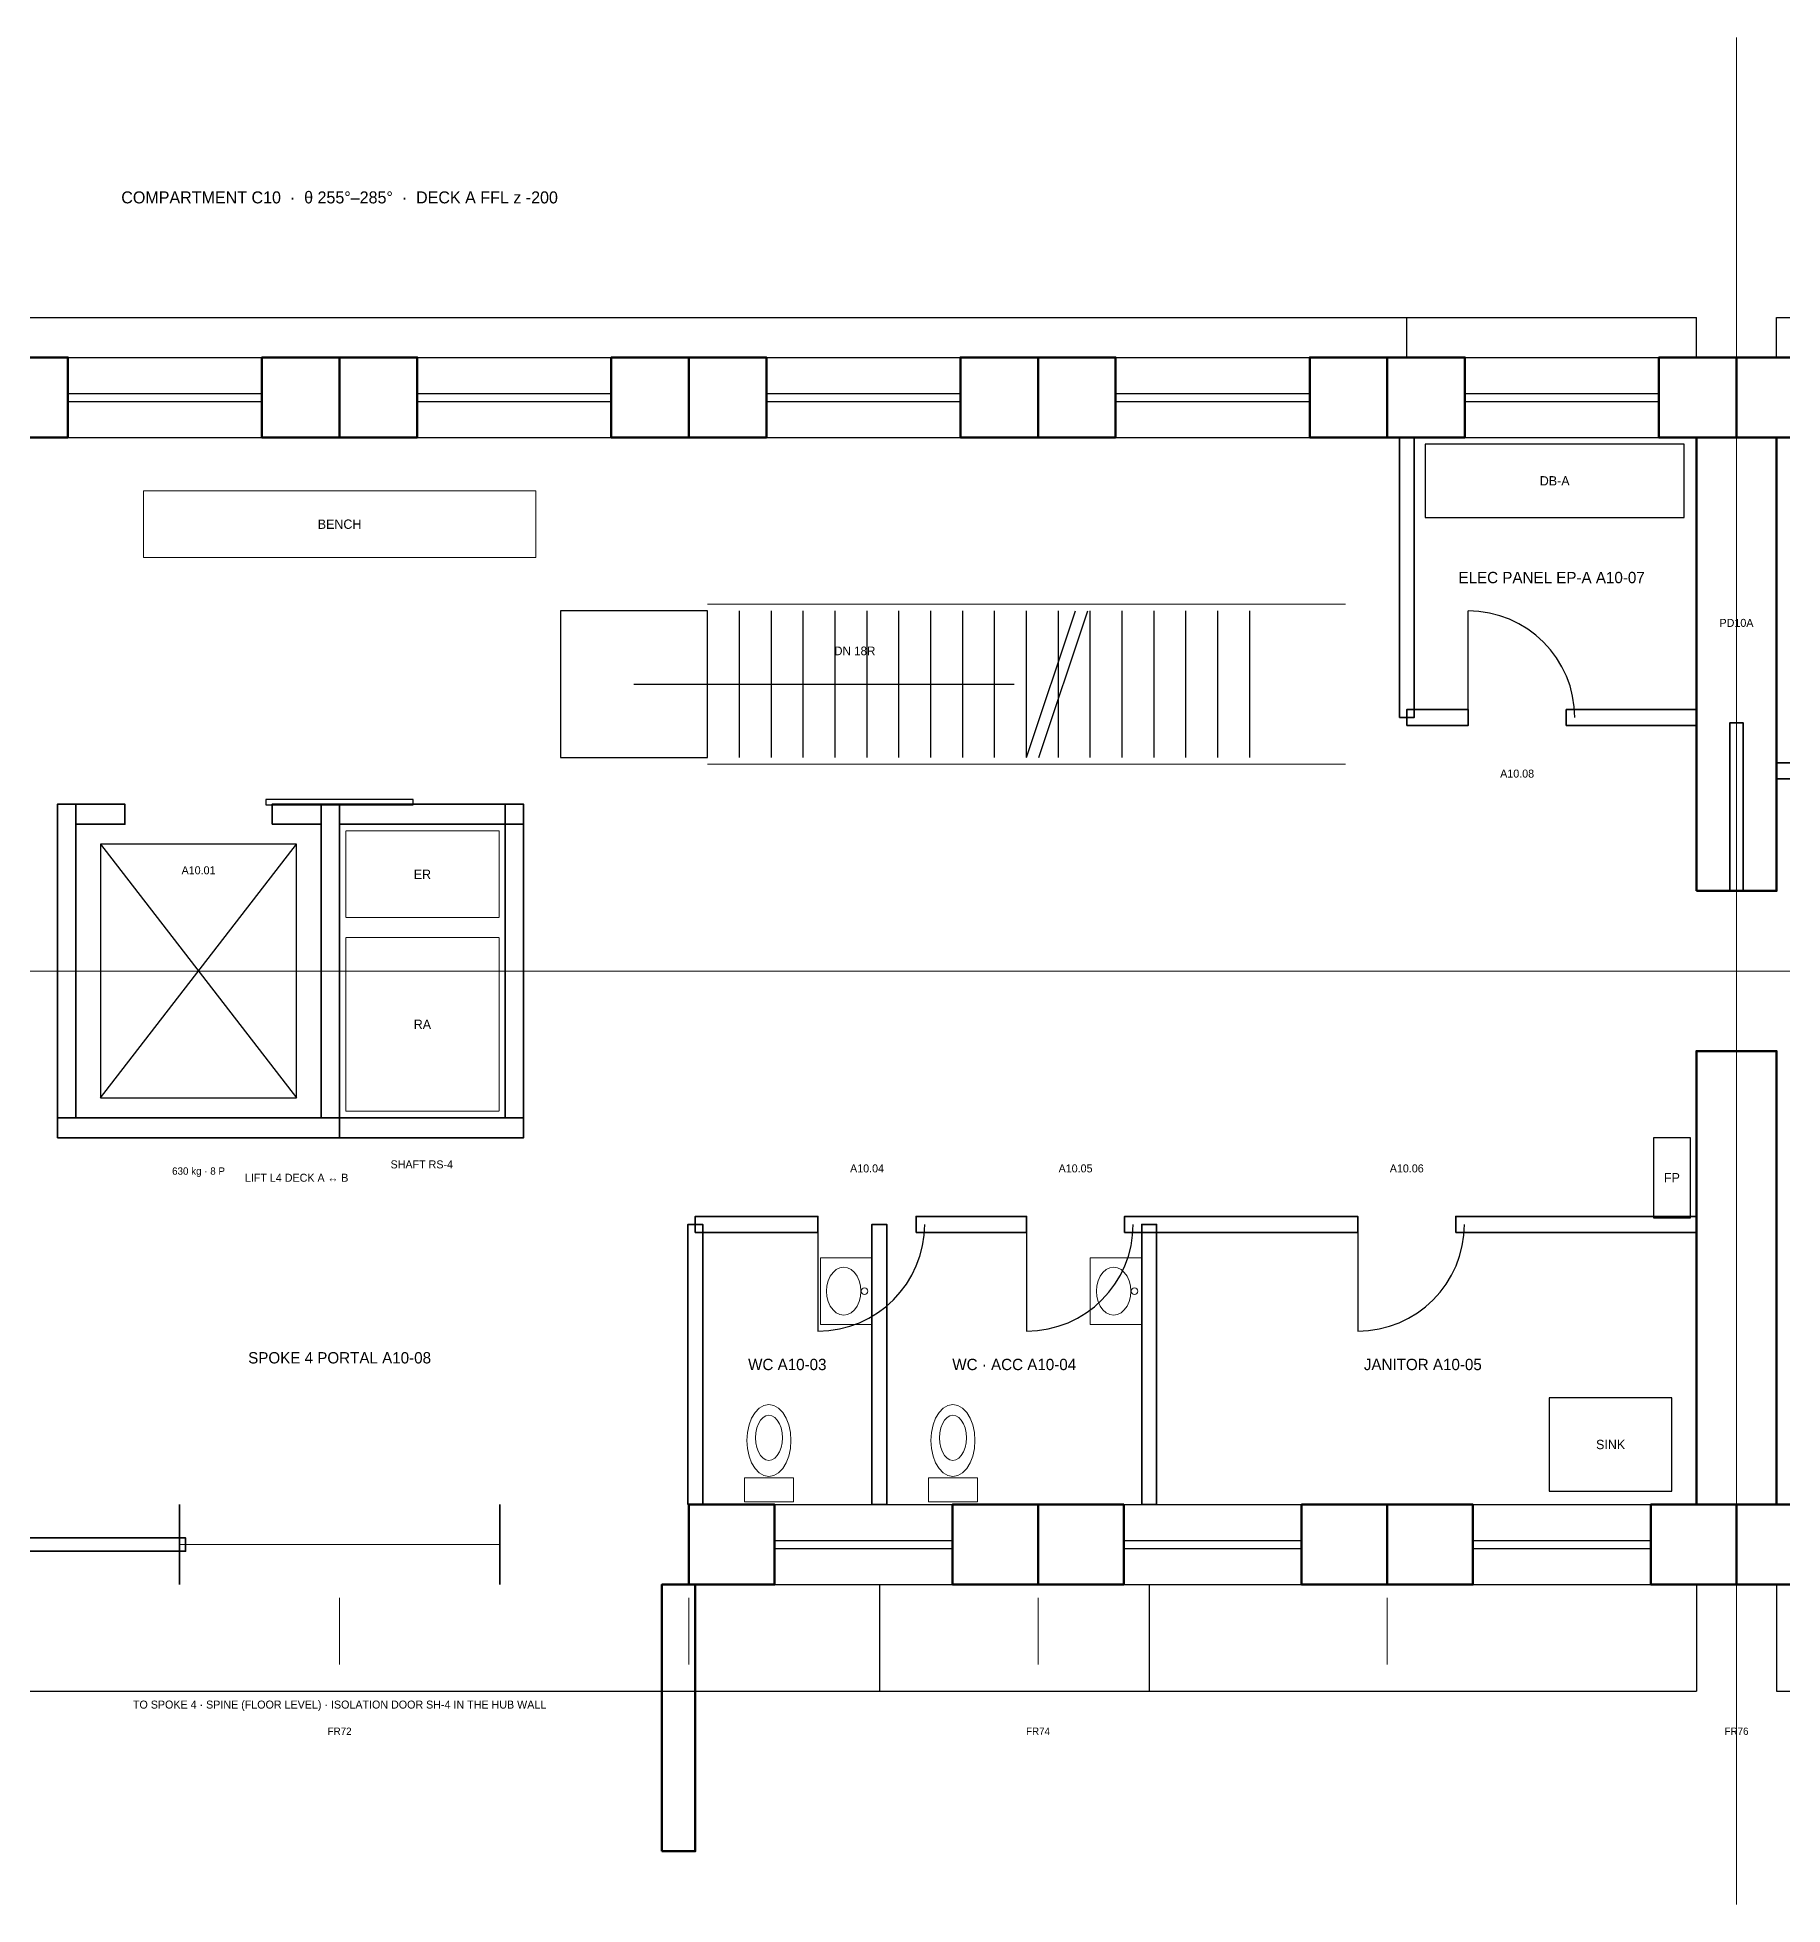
# Model space of a CAD drawing. Header units: millimetres. Extents: x 0 to 254927, y -7000 to 7000.
# Drawn here: x 198502 to 211585, y -7000 to 7000 of the extents above; entities that cross this region are included whole.
import ezdxf
from ezdxf.enums import TextEntityAlignment as Align

# ---------------------------------------------------------------- set-up
doc = ezdxf.new("R2010")
doc.units = ezdxf.units.MM
doc.linetypes.add('CENTER', pattern=[5.08, 3.175, -0.635, 0.635, -0.635])
doc.linetypes.add('DASHED', pattern=[1.524, 1.27, -0.254])
for name, color, linetype, lineweight in [('A-ANNO-DIMS', 2, 'CONTINUOUS', 18), ('A-ANNO-NOTE', 7, 'CONTINUOUS', 18), ('A-ANNO-TEXT', 7, 'CONTINUOUS', 25), ('A-CNTR', 9, 'CENTER', 13), ('A-DOOR', 3, 'CONTINUOUS', 25), ('A-DOOR-PRES', 1, 'CONTINUOUS', 35), ('A-EQPM', 30, 'CONTINUOUS', 25), ('A-EQPM-HIDN', 30, 'DASHED', 18), ('A-FLOR-STRS', 2, 'CONTINUOUS', 25), ('A-FURN', 8, 'CONTINUOUS', 18), ('A-GLAZ', 5, 'CONTINUOUS', 25), ('A-GRID', 9, 'CENTER', 18), ('A-HIDN', 8, 'DASHED', 18), ('A-WALL', 7, 'CONTINUOUS', 35), ('A-WALL-BHD', 7, 'CONTINUOUS', 50), ('A-WALL-PRHU', 7, 'CONTINUOUS', 70), ('A-WALL-SHFT', 7, 'CONTINUOUS', 35)]:
    doc.layers.add(name, color=color, linetype=linetype, lineweight=lineweight)
doc.styles.add('OpenSansCondensed-Light', font='OpenSansCondensed-Light.ttf')
doc.dimstyles.new('EZDXF', dxfattribs={"dimtxt": 0.25, "dimasz": 0.175, "dimexe": 0.375, "dimexo": 0.125, "dimgap": 0.1, "dimtad": 1, "dimlfac": 100, "dimzin": 12, "dimdsep": 46, "dimtxsty": 'OpenSansCondensed-Light', "dimblk": 'ARCHTICK', "dimcen": 2.5, "dimazin": 3, "dimtfac": 0.5, "dimtmove": 2, "dimatfit": 3})

# ---------------------------------------------------------------- blocks, each defined once
blk = doc.blocks.new('_ARCHTICK')
at = {"color": 0, "linetype": 'BYBLOCK', "const_width": 0.15}
blk.add_lwpolyline([(-0.5, -0.5), (0.5, 0.5)], dxfattribs=at)

msp = doc.modelspace()

# ---------------------------------------------------------------- linework, layer by layer
at = {"layer": 'A-ANNO-DIMS'}
for p, q in [((200767.53473, -4700), (200767.53473, -5200)), ((203385.52861, -4700), (203385.52861, -5200)), ((206003.52248, -4700), (206003.52248, -5200)), ((208621.51636, -4700), (208621.51636, -5200)), ((211239.51024, -4700), (211239.51024, -5200)), ((211239.51024, -4700), (211239.51024, -5200))]:
    msp.add_line(p, q, dxfattribs=at)
at = {"layer": 'A-CNTR'}
msp.add_line((0, 0), (254927.41229, 0), dxfattribs=at)
at = {"layer": 'A-DOOR'}
for p, q in [((209227.32271, 1900), (209227.32271, 2700)), ((199158.33593, 1115), (199158.33593, 1235)), ((200261.78653, 1115), (200261.78653, 1235)), ((204353.7492, -1900), (204353.7492, -2700)), ((205916.97089, -1900), (205916.97089, -2700)), ((208399.73476, -1900), (208399.73476, -2700))]:
    msp.add_line(p, q, dxfattribs=at)
msp.add_lwpolyline([(200215.80942, 1245), (201319.26003, 1245), (201319.26003, 1285), (200215.80942, 1285)], close=True, dxfattribs=at)
for centre, start, end in [((209227.32271, 1900), 0, 90), ((204353.7492, -1900), -90, 0), ((205916.97089, -1900), -90, 0), ((208399.73476, -1900), -90, 0)]:
    msp.add_arc(centre, 800, start, end, dxfattribs=at)
at = {"layer": 'A-DOOR-PRES'}
for p, q in [((210939.51024, 600), (211539.51024, 600)), ((210939.51024, -600), (211539.51024, -600)), ((199567.53473, -4600), (199567.53473, -4000)), ((201967.53473, -4600), (201967.53473, -4000))]:
    msp.add_line(p, q, dxfattribs=at)
for points in [[(211189.51024, 600), (211289.51024, 600), (211289.51024, 1860), (211189.51024, 1860)], [(197213.51184, -4350), (199613.51184, -4350), (199613.51184, -4250), (197213.51184, -4250)]]:
    msp.add_lwpolyline(points, close=True, dxfattribs=at)
at = {"layer": 'A-EQPM'}
for p, q in [((198974.42749, -950), (200445.69497, 950)), ((198974.42749, 950), (200445.69497, -950))]:
    msp.add_line(p, q, dxfattribs=at)
for points in [[(208905.48295, 3400), (210847.55602, 3400), (210847.55602, 3950), (208905.48295, 3950)], [(198974.42749, -950), (200445.69497, -950), (200445.69497, 950), (198974.42749, 950)], [(210617.67048, -1850), (210893.53313, -1850), (210893.53313, -1250), (210617.67048, -1250)], [(209836.05963, -3900), (210755.6018, -3900), (210755.6018, -3200), (209836.05963, -3200)]]:
    msp.add_lwpolyline(points, close=True, dxfattribs=at)
at = {"layer": 'A-EQPM-HIDN'}
for points in [[(200813.51184, 400), (201962.93955, 400), (201962.93955, 1050), (200813.51184, 1050)], [(200813.51184, -1050), (201962.93955, -1050), (201962.93955, 250), (200813.51184, 250)]]:
    msp.add_lwpolyline(points, close=True, dxfattribs=at)
at = {"layer": 'A-FLOR-STRS'}
for p, q in [((203526.16124, 1600), (203526.16124, 2700)), ((203765.24221, 1600), (203765.24221, 2700)), ((204004.32317, 1600), (204004.32317, 2700)), ((204243.40414, 1600), (204243.40414, 2700)), ((204482.4851, 1600), (204482.4851, 2700)), ((204721.56607, 1600), (204721.56607, 2700)), ((204960.64703, 1600), (204960.64703, 2700)), ((205199.728, 1600), (205199.728, 2700)), ((205438.80896, 1600), (205438.80896, 2700)), ((205677.88993, 1600), (205677.88993, 2700)), ((205916.97089, 1600), (205916.97089, 2700)), ((205916.97089, 1600), (206284.78776, 2700)), ((206008.92511, 1600), (206376.74198, 2700)), ((206156.05186, 1600), (206156.05186, 2700)), ((206395.13282, 1600), (206395.13282, 2700)), ((206634.21379, 1600), (206634.21379, 2700)), ((206873.29475, 1600), (206873.29475, 2700)), ((207112.37572, 1600), (207112.37572, 2700)), ((207351.45668, 1600), (207351.45668, 2700)), ((207590.53765, 1600), (207590.53765, 2700)), ((202974.43594, 2150), (205825.01668, 2150))]:
    msp.add_line(p, q, dxfattribs=at)
msp.add_lwpolyline([(202422.71064, 1600), (203526.16124, 1600), (203526.16124, 2700), (202422.71064, 2700)], close=True, dxfattribs=at)
at = {"layer": 'A-FURN'}
for p, q in [((203526.16124, 2750), (208307.78054, 2750)), ((203526.16124, 1550), (208307.78054, 1550))]:
    msp.add_line(p, q, dxfattribs=at)
for points in [[(199296.26725, 3100), (202238.8022, 3100), (202238.8022, 3600), (199296.26725, 3600)], [(204372.14004, -2650), (204758.34776, -2650), (204758.34776, -2150), (204372.14004, -2150)], [(204675.58896, -2400), (204672.36128, -2359.94623), (204662.8401, -2321.90093), (204647.50284, -2287.77184), (204627.11858, -2259.27033), (204602.70947, -2237.8256), (204575.49949, -2224.51298), (204546.85306, -2220), (204518.20662, -2224.51298), (204490.99664, -2237.8256), (204466.58753, -2259.27033), (204446.20327, -2287.77184), (204430.86601, -2321.90093), (204421.34483, -2359.94623), (204418.11715, -2400), (204421.34483, -2440.05377), (204430.86601, -2478.09907), (204446.20327, -2512.22816), (204466.58753, -2540.72967), (204490.99664, -2562.1744), (204518.20662, -2575.48702), (204546.85306, -2580), (204575.49949, -2575.48702), (204602.70947, -2562.1744), (204627.11858, -2540.72967), (204647.50284, -2512.22816), (204662.8401, -2478.09907), (204672.36128, -2440.05377)], [(206395.13282, -2650), (206781.34054, -2650), (206781.34054, -2150), (206395.13282, -2150)], [(206698.58174, -2400), (206695.35406, -2359.94623), (206685.83288, -2321.90093), (206670.49562, -2287.77184), (206650.11136, -2259.27033), (206625.70225, -2237.8256), (206598.49227, -2224.51298), (206569.84584, -2220), (206541.1994, -2224.51298), (206513.98942, -2237.8256), (206489.58031, -2259.27033), (206469.19605, -2287.77184), (206453.85879, -2321.90093), (206444.33761, -2359.94623), (206441.10993, -2400), (206444.33761, -2440.05377), (206453.85879, -2478.09907), (206469.19605, -2512.22816), (206489.58031, -2540.72967), (206513.98942, -2562.1744), (206541.1994, -2575.48702), (206569.84584, -2580), (206598.49227, -2575.48702), (206625.70225, -2562.1744), (206650.11136, -2540.72967), (206670.49562, -2512.22816), (206685.83288, -2478.09907), (206695.35406, -2440.05377)], [(204151.44429, -3520), (204147.29442, -3459.91935), (204135.05289, -3402.85139), (204115.33356, -3351.65775), (204089.12523, -3308.9055), (204057.74209, -3276.73841), (204022.75783, -3256.76946), (203985.9267, -3250), (203949.09557, -3256.76946), (203914.11131, -3276.73841), (203882.72817, -3308.9055), (203856.51983, -3351.65775), (203836.8005, -3402.85139), (203824.55898, -3459.91935), (203820.40911, -3520), (203824.55898, -3580.08065), (203836.8005, -3637.14861), (203856.51983, -3688.34225), (203882.72817, -3731.0945), (203914.11131, -3763.26159), (203949.09557, -3783.23054), (203985.9267, -3790), (204022.75783, -3783.23054), (204057.74209, -3763.26159), (204089.12523, -3731.0945), (204115.33356, -3688.34225), (204135.05289, -3637.14861), (204147.29442, -3580.08065)], [(204087.07634, -3500), (204084.5403, -3462.17144), (204077.05937, -3426.23976), (204065.00867, -3394.00673), (204048.99247, -3367.08865), (204029.81388, -3346.83529), (204008.43461, -3334.26225), (203985.9267, -3330), (203963.41879, -3334.26225), (203942.03951, -3346.83529), (203922.86093, -3367.08865), (203906.84473, -3394.00673), (203894.79402, -3426.23976), (203887.31309, -3462.17144), (203884.77706, -3500), (203887.31309, -3537.82856), (203894.79402, -3573.76024), (203906.84473, -3605.99327), (203922.86093, -3632.91135), (203942.03951, -3653.16471), (203963.41879, -3665.73775), (203985.9267, -3670), (204008.43461, -3665.73775), (204029.81388, -3653.16471), (204048.99247, -3632.91135), (204065.00867, -3605.99327), (204077.05937, -3573.76024), (204084.5403, -3537.82856)], [(205530.76318, -3520), (205526.61331, -3459.91935), (205514.37179, -3402.85139), (205494.65245, -3351.65775), (205468.44412, -3308.9055), (205437.06098, -3276.73841), (205402.07672, -3256.76946), (205365.24559, -3250), (205328.41446, -3256.76946), (205293.4302, -3276.73841), (205262.04706, -3308.9055), (205235.83873, -3351.65775), (205216.11939, -3402.85139), (205203.87787, -3459.91935), (205199.728, -3520), (205203.87787, -3580.08065), (205216.11939, -3637.14861), (205235.83873, -3688.34225), (205262.04706, -3731.0945), (205293.4302, -3763.26159), (205328.41446, -3783.23054), (205365.24559, -3790), (205402.07672, -3783.23054), (205437.06098, -3763.26159), (205468.44412, -3731.0945), (205494.65245, -3688.34225), (205514.37179, -3637.14861), (205526.61331, -3580.08065)], [(205466.39523, -3500), (205463.8592, -3462.17144), (205456.37827, -3426.23976), (205444.32756, -3394.00673), (205428.31136, -3367.08865), (205409.13277, -3346.83529), (205387.7535, -3334.26225), (205365.24559, -3330), (205342.73768, -3334.26225), (205321.35841, -3346.83529), (205302.17982, -3367.08865), (205286.16362, -3394.00673), (205274.11291, -3426.23976), (205266.63198, -3462.17144), (205264.09595, -3500), (205266.63198, -3537.82856), (205274.11291, -3573.76024), (205286.16362, -3605.99327), (205302.17982, -3632.91135), (205321.35841, -3653.16471), (205342.73768, -3665.73775), (205365.24559, -3670), (205387.7535, -3665.73775), (205409.13277, -3653.16471), (205428.31136, -3632.91135), (205444.32756, -3605.99327), (205456.37827, -3573.76024), (205463.8592, -3537.82856)], [(203802.01826, -3980), (204169.83513, -3980), (204169.83513, -3800), (203802.01826, -3800)], [(205181.33716, -3980), (205549.15402, -3980), (205549.15402, -3800), (205181.33716, -3800)]]:
    msp.add_lwpolyline(points, close=True, dxfattribs=at)
for centre in [(204703.17523, -2400), (206726.16801, -2400)]:
    msp.add_circle(centre, 25, dxfattribs=at)
at = {"layer": 'A-GLAZ'}
for p, q in [((198731.26506, 4600), (200185.81052, 4600)), ((201349.25894, 4600), (202803.80439, 4600)), ((203967.25282, 4600), (205421.79827, 4600)), ((206585.2467, 4600), (208039.79215, 4600)), ((209203.24057, 4600), (210657.78603, 4600)), ((198731.26506, 4330), (200185.81052, 4330)), ((198731.26506, 4270), (200185.81052, 4270)), ((201349.25894, 4330), (202803.80439, 4330)), ((201349.25894, 4270), (202803.80439, 4270)), ((203967.25282, 4330), (205421.79827, 4330)), ((203967.25282, 4270), (205421.79827, 4270)), ((206585.2467, 4330), (208039.79215, 4330)), ((206585.2467, 4270), (208039.79215, 4270)), ((209203.24057, 4330), (210657.78603, 4330)), ((209203.24057, 4270), (210657.78603, 4270)), ((198731.26506, 4000), (200185.81052, 4000)), ((201349.25894, 4000), (202803.80439, 4000)), ((203967.25282, 4000), (205421.79827, 4000)), ((206585.2467, 4000), (208039.79215, 4000)), ((209203.24057, 4000), (210657.78603, 4000)), ((204027.85888, -4000), (205361.19221, -4000)), ((206645.85276, -4000), (207979.18609, -4000)), ((209263.84663, -4000), (210597.17997, -4000)), ((204027.85888, -4270), (205361.19221, -4270)), ((204027.85888, -4330), (205361.19221, -4330)), ((206645.85276, -4270), (207979.18609, -4270)), ((206645.85276, -4330), (207979.18609, -4330)), ((209263.84663, -4270), (210597.17997, -4270)), ((209263.84663, -4330), (210597.17997, -4330)), ((204027.85888, -4600), (205361.19221, -4600)), ((206645.85276, -4600), (207979.18609, -4600)), ((209263.84663, -4600), (210597.17997, -4600))]:
    msp.add_line(p, q, dxfattribs=at)
at = {"layer": 'A-GRID'}
msp.add_line((211239.51024, -7000), (211239.51024, 7000), dxfattribs=at)
msp.add_line((211239.51024, -7000), (211239.51024, 7000), dxfattribs=at)
at = {"layer": 'A-HIDN'}
for p, q in [((211239.51024, -600), (211239.51024, 600)), ((199567.53473, -4300), (201967.53473, -4300))]:
    msp.add_line(p, q, dxfattribs=at)
at = {"layer": 'A-WALL'}
for points in [[(208712.3791, 1900), (208822.72416, 1900), (208822.72416, 4000), (208712.3791, 4000)], [(208767.55163, 1840), (209227.32271, 1840), (209227.32271, 1960), (208767.55163, 1960)], [(209962.95645, 1840), (210939.51024, 1840), (210939.51024, 1960), (209962.95645, 1960)], [(211539.51024, 1440), (213435.6062, 1440), (213435.6062, 1560), (211539.51024, 1560)], [(203379.02886, -4000), (203489.37392, -4000), (203489.37392, -1900), (203379.02886, -1900)], [(203434.20139, -1960), (204353.7492, -1960), (204353.7492, -1840), (203434.20139, -1840)], [(204758.34776, -4000), (204868.69282, -4000), (204868.69282, -1900), (204758.34776, -1900)], [(205089.38294, -1960), (205916.97089, -1960), (205916.97089, -1840), (205089.38294, -1840)], [(206652.60463, -1960), (208399.73476, -1960), (208399.73476, -1840), (206652.60463, -1840)], [(206781.34054, -4000), (206891.6856, -4000), (206891.6856, -1900), (206781.34054, -1900)], [(209135.3685, -1960), (210939.51024, -1960), (210939.51024, -1840), (209135.3685, -1840)]]:
    msp.add_lwpolyline(points, close=True, dxfattribs=at)
at = {"layer": 'A-WALL-BHD'}
for points in [[(210939.51024, 600), (211539.51024, 600), (211539.51024, 4000), (210939.51024, 4000)], [(210939.51024, -4000), (211539.51024, -4000), (211539.51024, -600), (210939.51024, -600)]]:
    msp.add_lwpolyline(points, close=True, dxfattribs=at)
at = {"layer": 'A-WALL-PRHU'}
for points in [[(198149.54085, 4000), (198731.26506, 4000), (198731.26506, 4600), (198149.54085, 4600)], [(200185.81052, 4000), (200767.53473, 4000), (200767.53473, 4600), (200185.81052, 4600)], [(200767.53473, 4000), (201349.25894, 4000), (201349.25894, 4600), (200767.53473, 4600)], [(202803.80439, 4000), (203385.52861, 4000), (203385.52861, 4600), (202803.80439, 4600)], [(203385.52861, 4000), (203967.25282, 4000), (203967.25282, 4600), (203385.52861, 4600)], [(205421.79827, 4000), (206003.52248, 4000), (206003.52248, 4600), (205421.79827, 4600)], [(206003.52248, 4000), (206585.2467, 4000), (206585.2467, 4600), (206003.52248, 4600)], [(208039.79215, 4000), (208621.51636, 4000), (208621.51636, 4600), (208039.79215, 4600)], [(208621.51636, 4000), (209203.24057, 4000), (209203.24057, 4600), (208621.51636, 4600)], [(210657.78603, 4000), (211239.51024, 4000), (211239.51024, 4600), (210657.78603, 4600)], [(211239.51024, 4000), (211821.23445, 4000), (211821.23445, 4600), (211239.51024, 4600)], [(203385.52861, -4600), (204027.85888, -4600), (204027.85888, -4000), (203385.52861, -4000)], [(205361.19221, -4600), (206003.52248, -4600), (206003.52248, -4000), (205361.19221, -4000)], [(206003.52248, -4600), (206645.85276, -4600), (206645.85276, -4000), (206003.52248, -4000)], [(207979.18609, -4600), (208621.51636, -4600), (208621.51636, -4000), (207979.18609, -4000)], [(208621.51636, -4600), (209263.84663, -4600), (209263.84663, -4000), (208621.51636, -4000)], [(210597.17997, -4600), (211239.51024, -4600), (211239.51024, -4000), (210597.17997, -4000)], [(211239.51024, -4600), (211881.84051, -4600), (211881.84051, -4000), (211239.51024, -4000)], [(203184.20139, -6600), (203434.20139, -6600), (203434.20139, -4600), (203184.20139, -4600)]]:
    msp.add_lwpolyline(points, close=True, dxfattribs=at)
at = {"layer": 'A-WALL-SHFT'}
for points in [[(198652.58773, -1100), (198790.51906, -1100), (198790.51906, 1250), (198652.58773, 1250)], [(198790.51906, 1100), (199158.33593, 1100), (199158.33593, 1250), (198790.51906, 1250)], [(200261.78653, 1100), (200629.6034, 1100), (200629.6034, 1250), (200261.78653, 1250)], [(200629.6034, -1100), (200767.53473, -1100), (200767.53473, 1250), (200629.6034, 1250)], [(200767.53473, 1100), (202146.84799, 1100), (202146.84799, 1250), (200767.53473, 1250)], [(202008.91666, -1100), (202146.84799, -1100), (202146.84799, 1250), (202008.91666, 1250)], [(198652.58773, -1250), (200767.53473, -1250), (200767.53473, -1100), (198652.58773, -1100)], [(200767.53473, -1250), (202146.84799, -1250), (202146.84799, -1100), (200767.53473, -1100)]]:
    msp.add_lwpolyline(points, close=True, dxfattribs=at)

# ---------------------------------------------------------------- texts
at = {"layer": 'A-ANNO-NOTE'}
for s, height, p in [('DB-A', 70, (209876.51949, 3675)), ('BENCH', 70, (200767.53473, 3350)), ('DN 18R', 65, (204629.61185, 2400)), ('ER', 70, (201388.22569, 725)), ('RA', 70, (201388.22569, -400)), ('630 kg · 8 P', 55, (199710.06123, -1500)), ('LIFT L4 DECK A ↔ B', 60, (200445.69497, -1550)), ('SHAFT RS-4', 60, (201383.62798, -1450)), ('FP', 70, (210755.6018, -1550)), ('SINK', 70, (210295.83072, -3550)), ('TO SPOKE 4 · SPINE (FLOOR LEVEL) · ISOLATION DOOR SH-4 IN THE HUB WALL', 60, (200767.53473, -5500)), ('FR72', 55, (200767.53473, -5700)), ('FR74', 55, (206003.52248, -5700)), ('FR76', 55, (211239.51024, -5700)), ('FR76', 55, (211239.51024, -5700))]:
    msp.add_text(s, height=height, dxfattribs=at).set_placement(p, align=Align.MIDDLE_CENTER)
at = {"layer": 'A-ANNO-TEXT'}
for s, height, p in [('COMPARTMENT C10  ·  θ 255°–285°  ·  DECK A FFL z -200', 90, (200767.53473, 5800)), ('ELEC PANEL EP-A A10-07', 85, (209853.53093, 2950)), ('PD10A', 60, (211239.51024, 2610)), ('A10.08', 60, (209595.13958, 1480)), ('A10.01', 60, (199710.06123, 755)), ('A10.04', 60, (204721.56607, -1480)), ('A10.05', 60, (206284.78776, -1480)), ('A10.06', 60, (208767.55163, -1480)), ('SPOKE 4 PORTAL A10-08', 85, (200767.53473, -2900)), ('WC A10-03', 85, (204123.86084, -2950)), ('WC · ACC A10-04', 85, (205825.01668, -2950)), ('JANITOR A10-05', 85, (208888.01165, -2950))]:
    msp.add_text(s, height=height, dxfattribs=at).set_placement(p, align=Align.MIDDLE_CENTER)

# ---------------------------------------------------------------- dimensions: what is measured, and where the dimension line sits
at = {"layer": 'A-ANNO-DIMS'}
for base, p1, p2 in [((197825, 4900), (197825, 4600), (208768, 4600)), ((208768, 4900), (208768, 4600), (210939.51024, 4600)), ((211539.51024, 4900), (211539.51024, 4600), (214815, 4600)), ((198101, -5400), (198101, -4600), (203434, -4600)), ((203434, -5400), (203434, -4600), (204814, -4600)), ((204814, -5400), (204814, -4600), (206837, -4600)), ((206837, -5400), (206837, -4600), (210939.51024, -4600)), ((211539.5102393196, -5400), (211539.5102393196, -4600), (228608, -4600))]:
    msp.add_linear_dim(base=base, p1=p1, p2=p2, dimstyle='EZDXF', dxfattribs=at).render()

doc.saveas('drawing.dxf')
